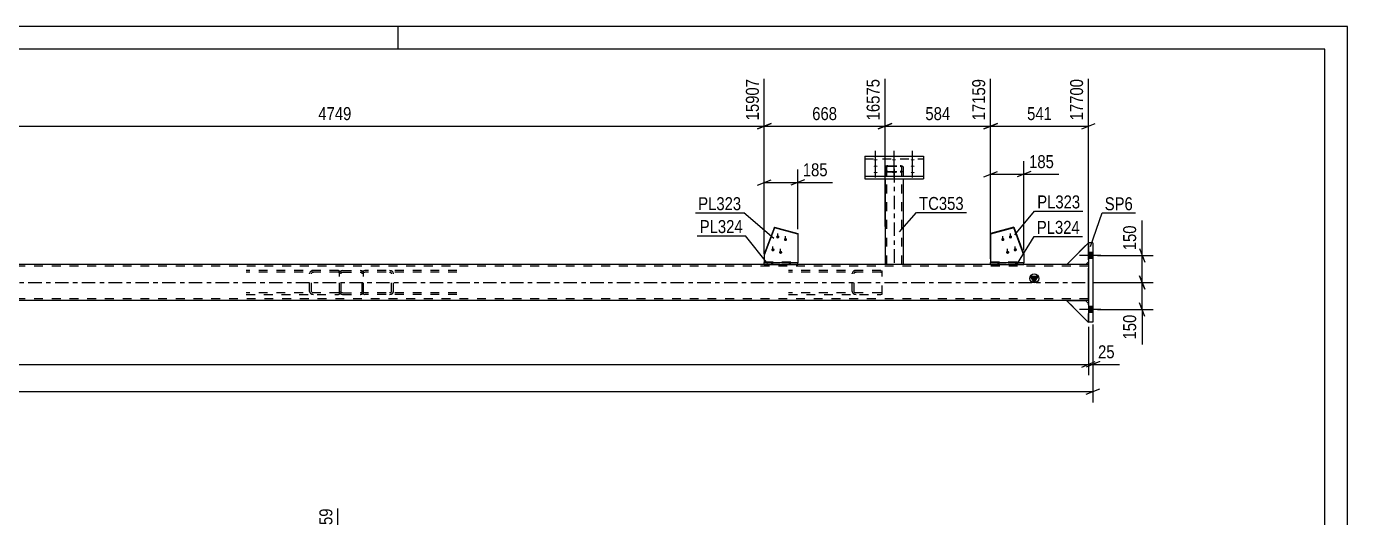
# Model space of a CAD drawing. Header units: millimetres. Extents: x -75 to 766, y -443 to 151.
# Drawn here: x 473.5 to 765.7, y 42.6 to 151.3 of the extents above; entities that cross this region are included whole.
import ezdxf

# ---------------------------------------------------------------- set-up
doc = ezdxf.new("R2010")
doc.units = ezdxf.units.MM
doc.linetypes.add('DXK_LINE_DOT2', pattern=[3.9198, 1.9599, -1.9599])
doc.linetypes.add('DXK_LINE_DOT3', pattern=[5.9187, 2.979, -0.9799, 0.9799, -0.9799])
doc.styles.add('Arial Narrow', font='ARIALN.TTF', dxfattribs={"height": 0.2})

# ---------------------------------------------------------------- blocks, each defined once
blk = doc.blocks.new('Unknown-761549991-1163')
at = {"color": 5, "linetype": 'Continuous'}
for p, q in [((765.73, 151.27), (-75.27, 151.27)), ((555.73, 146.27), (555.73, 151.27)), ((765.73, -442.73), (765.73, 151.27)), ((760.73, 146.27), (-70.27, 146.27)), ((760.73, -437.73), (760.73, 146.27))]:
    blk.add_line(p, q, dxfattribs=at)
blk = doc.blocks.new('Part-761549991-3013 - 2859')
at = {"color": 7, "linetype": 'DXK_LINE_DOT2'}
for p, q in [((542.82, 96.88), (542.77, 96.63)), ((542.77, 92.63), (542.77, 96.63)), ((543.09, 96.63), (543.11, 96.76)), ((543.09, 92.63), (543.09, 96.63)), ((543.41, 97.27), (543.16, 97.23)), ((543.29, 96.93), (543.41, 96.95)), ((543.41, 97.27), (547.41, 97.27)), ((543.41, 96.95), (547.41, 96.95)), ((547.65, 97.23), (547.41, 97.27)), ((547.41, 96.95), (547.53, 96.93)), ((547.7, 96.76), (547.73, 96.63)), ((547.73, 92.63), (547.73, 96.63)), ((548.05, 96.63), (548, 96.88)), ((548.05, 92.63), (548.05, 96.63)), ((542.77, 92.63), (542.82, 92.39)), ((543.11, 92.51), (543.09, 92.63)), ((543.16, 92.04), (543.41, 91.99)), ((543.41, 92.31), (543.29, 92.34)), ((543.41, 92.31), (547.41, 92.31)), ((543.41, 91.99), (547.41, 91.99)), ((547.53, 92.34), (547.41, 92.31)), ((547.41, 91.99), (547.65, 92.04)), ((547.73, 92.63), (547.7, 92.51)), ((548, 92.39), (548.05, 92.63))]:
    blk.add_line(p, q, dxfattribs=at)
for centre, radius, start, end in [((543.41, 96.63), 0.64, 112.5, 157.5), ((543.41, 96.63), 0.32, 112.5, 157.5), ((547.41, 96.63), 0.32, 22.5, 67.5), ((547.41, 96.63), 0.64, 22.5, 67.5), ((543.41, 92.63), 0.64, 202.5, 247.5), ((543.41, 92.63), 0.32, 202.5, 247.5), ((547.41, 92.63), 0.32, 292.5, 337.5), ((547.41, 92.63), 0.64, 292.5, 337.5)]:
    blk.add_arc(centre, radius, start, end, dxfattribs=at)
blk = doc.blocks.new('Bolt-761549991-2870 - 2859')
at = {"linetype": 'Continuous'}
for points in [[(639.69, 105.04), (639.77, 105.03), (639.84, 105.01), (639.9, 104.97), (639.96, 104.92), (640, 104.87), (640.03, 104.8), (640.05, 104.73), (640.05, 104.66), (640.03, 104.59), (640, 104.53), (639.96, 104.47), (639.9, 104.42), (639.84, 104.39), (639.77, 104.37), (639.69, 104.36), (639.62, 104.37), (639.54, 104.39), (639.48, 104.42), (639.42, 104.47), (639.38, 104.53), (639.35, 104.59), (639.33, 104.66), (639.33, 104.73), (639.35, 104.8), (639.38, 104.87), (639.42, 104.92), (639.48, 104.97), (639.54, 105.01), (639.62, 105.03)], [(641.39, 104.47), (641.46, 104.46), (641.53, 104.44), (641.6, 104.4), (641.65, 104.36), (641.7, 104.3), (641.73, 104.24), (641.74, 104.17), (641.74, 104.1), (641.73, 104.03), (641.7, 103.96), (641.65, 103.9), (641.6, 103.86), (641.53, 103.82), (641.46, 103.8), (641.39, 103.79), (641.31, 103.8), (641.24, 103.82), (641.17, 103.86), (641.12, 103.9), (641.07, 103.96), (641.04, 104.03), (641.03, 104.1), (641.03, 104.17), (641.04, 104.24), (641.07, 104.3), (641.12, 104.36), (641.17, 104.4), (641.24, 104.44), (641.31, 104.46)], [(638.62, 102.2), (638.69, 102.19), (638.77, 102.17), (638.83, 102.14), (638.89, 102.09), (638.93, 102.03), (638.96, 101.97), (638.98, 101.9), (638.98, 101.83), (638.96, 101.76), (638.93, 101.69), (638.89, 101.64), (638.83, 101.59), (638.77, 101.55), (638.69, 101.53), (638.62, 101.52), (638.54, 101.53), (638.47, 101.55), (638.41, 101.59), (638.35, 101.64), (638.31, 101.69), (638.28, 101.76), (638.26, 101.83), (638.26, 101.9), (638.28, 101.97), (638.31, 102.03), (638.35, 102.09), (638.41, 102.14), (638.47, 102.17), (638.54, 102.19)], [(640.32, 101.64), (640.39, 101.63), (640.46, 101.61), (640.53, 101.57), (640.58, 101.52), (640.63, 101.47), (640.66, 101.4), (640.67, 101.33), (640.67, 101.26), (640.66, 101.19), (640.63, 101.13), (640.58, 101.07), (640.53, 101.02), (640.46, 100.99), (640.39, 100.97), (640.32, 100.96), (640.24, 100.97), (640.17, 100.99), (640.1, 101.02), (640.05, 101.07), (640, 101.13), (639.97, 101.19), (639.96, 101.26), (639.96, 101.33), (639.97, 101.4), (640, 101.47), (640.05, 101.52), (640.1, 101.57), (640.17, 101.61), (640.24, 101.63)]]:
    blk.add_hatch(color=1, dxfattribs=at).paths.add_polyline_path(points)
at = {"color": 1, "linetype": 'Continuous'}
for p, q in [((639.69, 104.42), (639.69, 105.45)), ((638.62, 101.59), (638.62, 102.62)), ((641.39, 103.86), (641.39, 104.88)), ((640.32, 101.02), (640.32, 102.05))]:
    blk.add_line(p, q, dxfattribs=at)
blk = doc.blocks.new('Part-761549991-2935 - 2859')
at = {"linetype": 'Continuous'}
blk.add_hatch(color=2, dxfattribs=at).paths.add_polyline_path([(696.41, 94.63), (695.61, 96.03), (697.21, 96.03)])
at = {"color": 7, "linetype": 'DXK_LINE_DOT2'}
for p, q in [((708.41, 98.23), (0.41, 98.23)), ((644.09, 98.63), (636.7, 98.63)), ((667.4, 98.63), (663.42, 98.63)), ((694.15, 98.63), (686.76, 98.63)), ((707.81, 98.63), (703.61, 98.63)), ((708.41, 98.63), (708.41, 97.83)), ((708.41, 98.63), (708.41, 98.4)), ((708.41, 91.03), (0.41, 91.03)), ((708.41, 90.63), (708.41, 91.43))]:
    blk.add_line(p, q, dxfattribs=at)
at = {"color": 2, "linetype": 'Continuous'}
for p, q in [((636.7, 98.63), (454.13, 98.63)), ((663.42, 98.63), (644.09, 98.63)), ((686.76, 98.63), (667.4, 98.63)), ((703.61, 98.63), (694.15, 98.63)), ((708.41, 98.63), (707.81, 98.63)), ((708.41, 91.43), (708.41, 97.83)), ((696.41, 94.63), (695.61, 96.03)), ((695.61, 96.03), (697.21, 96.03)), ((697.21, 96.03), (696.41, 94.63)), ((708.41, 90.63), (0.41, 90.63))]:
    blk.add_line(p, q, dxfattribs=at)
at = {"color": 7, "linetype": 'DXK_LINE_DOT3'}
blk.add_line((0.41, 94.63), (708.41, 94.63), dxfattribs=at)
at = {"color": 2, "linetype": 'Continuous'}
blk.add_circle((696.41, 95.53), 1, dxfattribs=at)
blk = doc.blocks.new('Bolt-761549991-2871 - 2859')
at = {"linetype": 'Continuous'}
for points in [[(689.46, 104.47), (689.54, 104.46), (689.61, 104.44), (689.68, 104.4), (689.73, 104.36), (689.78, 104.3), (689.81, 104.24), (689.82, 104.17), (689.82, 104.1), (689.81, 104.03), (689.78, 103.96), (689.73, 103.9), (689.68, 103.86), (689.61, 103.82), (689.54, 103.8), (689.46, 103.79), (689.39, 103.8), (689.32, 103.82), (689.25, 103.86), (689.2, 103.9), (689.15, 103.96), (689.12, 104.03), (689.11, 104.1), (689.11, 104.17), (689.12, 104.24), (689.15, 104.3), (689.2, 104.36), (689.25, 104.4), (689.32, 104.44), (689.39, 104.46)], [(691.16, 105.03), (691.24, 105.03), (691.31, 105.01), (691.37, 104.97), (691.43, 104.92), (691.47, 104.87), (691.5, 104.8), (691.52, 104.73), (691.52, 104.66), (691.5, 104.59), (691.47, 104.53), (691.43, 104.47), (691.37, 104.42), (691.31, 104.39), (691.24, 104.37), (691.16, 104.36), (691.09, 104.37), (691.01, 104.39), (690.95, 104.42), (690.89, 104.47), (690.85, 104.53), (690.82, 104.59), (690.8, 104.66), (690.8, 104.73), (690.82, 104.8), (690.85, 104.87), (690.89, 104.92), (690.95, 104.97), (691.01, 105.01), (691.09, 105.03)], [(690.53, 101.64), (690.61, 101.63), (690.68, 101.61), (690.74, 101.57), (690.8, 101.52), (690.85, 101.47), (690.88, 101.4), (690.89, 101.33), (690.89, 101.26), (690.88, 101.19), (690.85, 101.13), (690.8, 101.07), (690.74, 101.02), (690.68, 100.99), (690.61, 100.97), (690.53, 100.96), (690.46, 100.97), (690.39, 100.99), (690.32, 101.02), (690.27, 101.07), (690.22, 101.13), (690.19, 101.19), (690.18, 101.26), (690.18, 101.33), (690.19, 101.4), (690.22, 101.47), (690.27, 101.52), (690.32, 101.57), (690.39, 101.61), (690.46, 101.63)], [(692.23, 102.2), (692.3, 102.19), (692.38, 102.17), (692.44, 102.14), (692.5, 102.09), (692.54, 102.03), (692.57, 101.97), (692.59, 101.9), (692.59, 101.83), (692.57, 101.76), (692.54, 101.69), (692.5, 101.64), (692.44, 101.59), (692.38, 101.55), (692.3, 101.53), (692.23, 101.52), (692.16, 101.53), (692.08, 101.55), (692.02, 101.59), (691.96, 101.64), (691.92, 101.69), (691.89, 101.76), (691.87, 101.83), (691.87, 101.9), (691.89, 101.97), (691.92, 102.03), (691.96, 102.09), (692.02, 102.14), (692.08, 102.17), (692.16, 102.19)]]:
    blk.add_hatch(color=1, dxfattribs=at).paths.add_polyline_path(points)
at = {"color": 1, "linetype": 'Continuous'}
for p, q in [((691.16, 104.42), (691.16, 105.45)), ((689.46, 103.86), (689.46, 104.88)), ((692.23, 101.59), (692.23, 102.61)), ((690.53, 101.02), (690.53, 102.05))]:
    blk.add_line(p, q, dxfattribs=at)
blk = doc.blocks.new('Bolt-761549991-2872 - 2859')
at = {"linetype": 'Continuous'}
for points in [[(708.41, 101.29), (708.41, 99.97), (709.41, 99.97), (709.41, 101.29)], [(708.41, 101.29), (708.41, 99.97), (709.41, 99.97), (709.41, 101.29)], [(708.41, 89.29), (708.41, 87.97), (709.41, 87.97), (709.41, 89.29)], [(708.41, 89.29), (708.41, 87.97), (709.41, 87.97), (709.41, 89.29)]]:
    blk.add_hatch(color=1, dxfattribs=at).paths.add_polyline_path(points)
at = {"color": 1, "linetype": 'Continuous'}
for p, q in [((711.17, 100.63), (706.41, 100.63)), ((711.17, 100.63), (706.41, 100.63)), ((709.41, 101.29), (708.41, 101.29)), ((709.41, 101.29), (708.41, 101.29)), ((709.41, 99.97), (708.41, 99.97)), ((709.41, 99.97), (708.41, 99.97)), ((711.17, 88.63), (706.41, 88.63)), ((711.17, 88.63), (706.41, 88.63)), ((709.41, 89.29), (708.41, 89.29)), ((709.41, 89.29), (708.41, 89.29)), ((709.41, 87.97), (708.41, 87.97)), ((709.41, 87.97), (708.41, 87.97))]:
    blk.add_line(p, q, dxfattribs=at)
blk = doc.blocks.new('Part-761549991-2890 - 2859')
at = {"color": 7, "linetype": 'DXK_LINE_DOT2'}
for p, q in [((707.81, 90.6), (703.61, 90.6)), ((703.61, 90.6), (708.41, 85.8)), ((708.41, 90), (707.81, 90.6)), ((708.41, 85.8), (708.41, 90))]:
    blk.add_line(p, q, dxfattribs=at)
blk = doc.blocks.new('Part-761549991-2893 - 2859')
at = {"color": 2, "linetype": 'Continuous'}
for p, q in [((707.81, 90.6), (703.61, 90.6)), ((703.61, 90.6), (708.41, 85.8)), ((708.41, 90), (707.81, 90.6)), ((708.41, 85.83), (708.41, 85.8))]:
    blk.add_line(p, q, dxfattribs=at)
at = {"color": 7, "linetype": 'DXK_LINE_DOT2'}
blk.add_line((708.41, 85.8), (708.41, 90), dxfattribs=at)
blk = doc.blocks.new('Part-761549991-2896 - 2859')
at = {"color": 7, "linetype": 'DXK_LINE_DOT2'}
for p, q in [((707.81, 90.6), (703.61, 90.6)), ((703.61, 90.6), (708.41, 85.8)), ((708.41, 90), (707.81, 90.6)), ((708.41, 85.8), (708.41, 90))]:
    blk.add_line(p, q, dxfattribs=at)
blk = doc.blocks.new('Part-761549991-2899 - 2859')
at = {"color": 7, "linetype": 'DXK_LINE_DOT2'}
for p, q in [((703.61, 98.63), (708.41, 103.43)), ((708.41, 103.43), (708.41, 99.23)), ((707.81, 98.63), (703.61, 98.63)), ((708.41, 99.23), (707.81, 98.63))]:
    blk.add_line(p, q, dxfattribs=at)
blk = doc.blocks.new('Part-761549991-2902 - 2859')
at = {"color": 2, "linetype": 'Continuous'}
for p, q in [((703.61, 98.63), (708.41, 103.43)), ((707.81, 98.63), (703.61, 98.63)), ((708.41, 99.23), (707.81, 98.63))]:
    blk.add_line(p, q, dxfattribs=at)
at = {"color": 7, "linetype": 'DXK_LINE_DOT2'}
blk.add_line((708.41, 103.43), (708.41, 99.23), dxfattribs=at)
blk = doc.blocks.new('Part-761549991-2969 - 2859')
at = {"color": 2, "linetype": 'Continuous'}
for p, q in [((709.41, 103.43), (708.41, 103.43)), ((708.41, 103.43), (708.41, 85.83)), ((709.41, 103.43), (709.41, 85.83)), ((709.41, 85.83), (708.41, 85.83))]:
    blk.add_line(p, q, dxfattribs=at)
blk = doc.blocks.new('Part-761549991-2905 - 2859')
at = {"color": 7, "linetype": 'DXK_LINE_DOT2'}
for p, q in [((703.61, 98.63), (708.41, 103.43)), ((708.41, 103.43), (708.41, 99.23)), ((707.81, 98.63), (703.61, 98.63)), ((708.41, 99.23), (707.81, 98.63))]:
    blk.add_line(p, q, dxfattribs=at)
blk = doc.blocks.new('Part-761549991-2978 - 2859')
at = {"color": 7, "linetype": 'DXK_LINE_DOT2'}
for p, q in [((542.51, 97.27), (522.09, 97.27)), ((542.51, 96.95), (522.09, 96.95)), ((536.21, 96.88), (536.14, 96.63)), ((536.14, 92.63), (536.14, 96.63)), ((536.58, 96.63), (536.61, 96.76)), ((536.58, 92.63), (536.58, 96.63)), ((537.02, 97.27), (536.68, 97.23)), ((536.85, 96.93), (537.02, 96.95)), ((542.51, 97.27), (542.77, 97.24)), ((542.51, 96.95), (542.68, 96.93)), ((542.68, 96.93), (542.77, 96.89)), ((542.77, 92.03), (542.77, 97.24)), ((542.51, 92.31), (522.09, 92.31)), ((522.09, 91.99), (542.51, 91.99)), ((536.14, 92.63), (536.21, 92.39)), ((536.61, 92.51), (536.58, 92.63)), ((536.68, 92.04), (537.02, 91.99)), ((537.02, 92.31), (536.85, 92.34)), ((542.68, 92.34), (542.51, 92.31)), ((542.51, 91.99), (542.77, 92.03)), ((542.77, 92.38), (542.68, 92.34))]:
    blk.add_line(p, q, dxfattribs=at)
for centre, radius, start, end in [((536.89, 96.45), 0.802, 104.5547, 147.5896), ((536.95, 96.54), 0.401, 104.5547, 147.5896), ((536.89, 92.82), 0.802, 212.4104, 255.4453), ((536.95, 92.73), 0.401, 212.4104, 255.4453)]:
    blk.add_arc(centre, radius, start, end, dxfattribs=at)
blk = doc.blocks.new('Part-761549991-2980 - 2859')
at = {"color": 7, "linetype": 'DXK_LINE_DOT2'}
for p, q in [((662.51, 97.27), (642.09, 97.27)), ((662.51, 96.95), (642.09, 96.95)), ((656.21, 96.88), (656.14, 96.63)), ((656.14, 92.63), (656.14, 96.63)), ((656.58, 96.63), (656.61, 96.76)), ((656.58, 92.63), (656.58, 96.63)), ((657.02, 97.27), (656.68, 97.23)), ((656.85, 96.93), (657.02, 96.95)), ((662.51, 97.27), (662.77, 97.24)), ((662.51, 96.95), (662.68, 96.93)), ((662.68, 96.93), (662.77, 96.89)), ((662.77, 92.03), (662.77, 97.24)), ((662.51, 92.31), (642.09, 92.31)), ((642.09, 91.99), (662.51, 91.99)), ((656.14, 92.63), (656.21, 92.39)), ((656.61, 92.51), (656.58, 92.63)), ((656.68, 92.04), (657.02, 91.99)), ((657.02, 92.31), (656.85, 92.34)), ((662.68, 92.34), (662.51, 92.31)), ((662.51, 91.99), (662.77, 92.03)), ((662.77, 92.38), (662.68, 92.34))]:
    blk.add_line(p, q, dxfattribs=at)
for centre, radius, start, end in [((656.89, 96.45), 0.802, 104.5547, 147.5896), ((656.95, 96.54), 0.401, 104.5547, 147.5896), ((656.89, 92.82), 0.802, 212.4104, 255.4453), ((656.95, 92.73), 0.401, 212.4104, 255.4453)]:
    blk.add_arc(centre, radius, start, end, dxfattribs=at)
blk = doc.blocks.new('Part-761549991-2981 - 2859')
at = {"color": 7, "linetype": 'DXK_LINE_DOT2'}
for p, q in [((548.31, 97.27), (548.05, 97.24)), ((548.05, 92.03), (548.05, 97.24)), ((548.05, 96.89), (548.14, 96.93)), ((548.14, 96.93), (548.31, 96.95)), ((568.73, 97.27), (548.31, 97.27)), ((568.73, 96.95), (548.31, 96.95)), ((554.13, 97.23), (553.8, 97.27)), ((553.8, 96.95), (553.96, 96.93)), ((554.2, 96.76), (554.24, 96.63)), ((554.24, 92.63), (554.24, 96.63)), ((554.67, 96.63), (554.61, 96.88)), ((554.67, 92.63), (554.67, 96.63)), ((548.14, 92.34), (548.05, 92.38)), ((548.05, 92.03), (548.31, 91.99)), ((548.31, 92.31), (548.14, 92.34)), ((568.73, 92.31), (548.31, 92.31)), ((568.73, 91.99), (548.31, 91.99)), ((553.96, 92.34), (553.8, 92.31)), ((553.8, 91.99), (554.13, 92.04)), ((554.24, 92.63), (554.2, 92.51)), ((554.61, 92.39), (554.67, 92.63))]:
    blk.add_line(p, q, dxfattribs=at)
for centre, radius, start, end in [((553.86, 96.54), 0.401, 32.4104, 75.4453), ((553.93, 96.45), 0.802, 32.4104, 75.4453), ((553.86, 92.73), 0.401, 284.5547, 327.5896), ((553.93, 92.82), 0.802, 284.5547, 327.5896)]:
    blk.add_arc(centre, radius, start, end, dxfattribs=at)
blk = doc.blocks.new('Part-761549991-2984 - 2859')
at = {"color": 2, "linetype": 'Continuous'}
for p, q in [((658.91, 122.58), (671.91, 122.58)), ((658.91, 122.58), (658.91, 117.53)), ((671.91, 122.58), (671.91, 117.53)), ((658.91, 118.13), (671.91, 118.13)), ((658.91, 117.53), (671.91, 117.53))]:
    blk.add_line(p, q, dxfattribs=at)
at = {"color": 7, "linetype": 'DXK_LINE_DOT2'}
blk.add_line((658.91, 121.97), (671.91, 121.97), dxfattribs=at)
blk = doc.blocks.new('Part-761549991-2985 - 2859')
at = {"color": 2, "linetype": 'Continuous'}
for p, q in [((686.76, 98.63), (686.76, 99.03)), ((686.76, 99.03), (694.15, 99.03)), ((686.76, 98.63), (694.15, 98.63)), ((694.15, 98.63), (694.15, 99.03))]:
    blk.add_line(p, q, dxfattribs=at)
blk = doc.blocks.new('Part-761549991-3001 - 2859')
at = {"color": 7, "linetype": 'DXK_LINE_DOT2'}
for p, q in [((663.46, 120.3), (663.41, 120.22)), ((663.41, 120.22), (663.41, 117.53)), ((663.6, 120.37), (663.46, 120.3)), ((663.8, 120.42), (663.6, 120.37)), ((663.73, 120.22), (663.75, 120.26)), ((663.73, 120.22), (663.73, 98.63)), ((663.75, 120.26), (663.82, 120.29)), ((664.05, 120.44), (663.8, 120.42)), ((663.82, 120.29), (663.93, 120.32)), ((663.93, 120.32), (664.05, 120.33)), ((664.05, 120.44), (666.77, 120.44)), ((664.05, 120.33), (666.77, 120.33)), ((667.01, 120.42), (666.77, 120.44)), ((666.77, 120.33), (666.89, 120.32)), ((666.89, 120.32), (666.99, 120.29)), ((666.99, 120.29), (667.06, 120.26)), ((667.22, 120.37), (667.01, 120.42)), ((667.06, 120.26), (667.09, 120.22)), ((667.09, 120.22), (667.09, 98.63)), ((667.36, 120.3), (667.22, 120.37)), ((667.41, 120.22), (667.36, 120.3)), ((667.41, 120.22), (667.41, 117.53)), ((663.41, 119.29), (663.46, 119.2)), ((663.46, 119.2), (663.6, 119.13)), ((663.6, 119.13), (663.8, 119.08)), ((663.75, 119.24), (663.73, 119.29)), ((663.82, 119.21), (663.75, 119.24)), ((663.8, 119.08), (664.05, 119.07)), ((663.93, 119.18), (663.82, 119.21)), ((664.05, 119.18), (663.93, 119.18)), ((664.05, 119.18), (666.77, 119.18)), ((664.05, 119.07), (666.77, 119.07)), ((666.89, 119.18), (666.77, 119.18)), ((666.77, 119.07), (667.01, 119.08)), ((666.99, 119.21), (666.89, 119.18)), ((667.06, 119.24), (666.99, 119.21)), ((667.01, 119.08), (667.22, 119.13)), ((667.09, 119.29), (667.06, 119.24)), ((667.22, 119.13), (667.36, 119.2)), ((667.36, 119.2), (667.41, 119.29)), ((663.42, 98.63), (663.41, 98.63)), ((663.41, 98.63), (663.42, 98.63)), ((667.06, 98.63), (667.09, 98.63)), ((667.4, 98.63), (667.41, 98.63)), ((667.41, 98.63), (667.4, 98.63))]:
    blk.add_line(p, q, dxfattribs=at)
at = {"color": 2, "linetype": 'Continuous'}
for p, q in [((663.41, 117.53), (663.41, 98.63)), ((667.41, 117.53), (667.41, 98.63)), ((667.36, 98.63), (663.42, 98.63)), ((667.4, 98.63), (667.36, 98.63))]:
    blk.add_line(p, q, dxfattribs=at)
at = {"color": 7, "linetype": 'DXK_LINE_DOT3'}
blk.add_line((665.41, 119.75), (665.41, 98.63), dxfattribs=at)
blk = doc.blocks.new('Bolt-761549991-3014 - 2859')
at = {"linetype": 'Continuous'}
for points in [[(661.31, 121.6), (661.22, 121.61), (661.13, 121.62), (661.05, 121.63), (660.98, 121.65), (660.93, 121.68), (660.89, 121.71), (660.87, 121.74), (660.87, 121.77), (660.89, 121.8), (660.93, 121.83), (660.98, 121.86), (661.05, 121.88), (661.13, 121.89), (661.22, 121.9), (661.31, 121.91), (661.4, 121.9), (661.49, 121.89), (661.57, 121.88), (661.64, 121.86), (661.69, 121.83), (661.73, 121.8), (661.75, 121.77), (661.75, 121.74), (661.73, 121.71), (661.69, 121.68), (661.64, 121.65), (661.57, 121.63), (661.49, 121.62), (661.4, 121.61)], [(661.31, 120.2), (661.22, 120.21), (661.13, 120.22), (661.05, 120.23), (660.98, 120.25), (660.93, 120.28), (660.89, 120.31), (660.87, 120.34), (660.87, 120.37), (660.89, 120.4), (660.93, 120.43), (660.98, 120.45), (661.05, 120.47), (661.13, 120.49), (661.22, 120.5), (661.31, 120.5), (661.4, 120.5), (661.49, 120.49), (661.57, 120.47), (661.64, 120.45), (661.69, 120.43), (661.73, 120.4), (661.75, 120.37), (661.75, 120.34), (661.73, 120.31), (661.69, 120.28), (661.64, 120.25), (661.57, 120.23), (661.49, 120.22), (661.4, 120.21)], [(665.41, 121.6), (665.32, 121.61), (665.23, 121.62), (665.15, 121.63), (665.08, 121.65), (665.03, 121.68), (664.99, 121.71), (664.97, 121.74), (664.97, 121.77), (664.99, 121.8), (665.03, 121.83), (665.08, 121.86), (665.15, 121.88), (665.23, 121.89), (665.32, 121.9), (665.41, 121.91), (665.5, 121.9), (665.59, 121.89), (665.67, 121.88), (665.74, 121.86), (665.79, 121.83), (665.83, 121.8), (665.85, 121.77), (665.85, 121.74), (665.83, 121.71), (665.79, 121.68), (665.74, 121.65), (665.67, 121.63), (665.59, 121.62), (665.5, 121.61)], [(669.51, 121.6), (669.42, 121.61), (669.33, 121.62), (669.25, 121.63), (669.18, 121.65), (669.13, 121.68), (669.09, 121.71), (669.07, 121.74), (669.07, 121.77), (669.09, 121.8), (669.13, 121.83), (669.18, 121.86), (669.25, 121.88), (669.33, 121.89), (669.42, 121.9), (669.51, 121.91), (669.6, 121.9), (669.69, 121.89), (669.77, 121.88), (669.84, 121.86), (669.89, 121.83), (669.93, 121.8), (669.95, 121.77), (669.95, 121.74), (669.93, 121.71), (669.89, 121.68), (669.84, 121.65), (669.77, 121.63), (669.69, 121.62), (669.6, 121.61)], [(669.51, 120.2), (669.42, 120.21), (669.33, 120.22), (669.25, 120.23), (669.18, 120.25), (669.13, 120.28), (669.09, 120.31), (669.07, 120.34), (669.07, 120.37), (669.09, 120.4), (669.13, 120.43), (669.18, 120.45), (669.25, 120.47), (669.33, 120.49), (669.42, 120.5), (669.51, 120.5), (669.6, 120.5), (669.69, 120.49), (669.77, 120.47), (669.84, 120.45), (669.89, 120.43), (669.93, 120.4), (669.95, 120.37), (669.95, 120.34), (669.93, 120.31), (669.89, 120.28), (669.84, 120.25), (669.77, 120.23), (669.69, 120.22), (669.6, 120.21)], [(661.31, 118.8), (661.22, 118.8), (661.13, 118.81), (661.05, 118.83), (660.98, 118.85), (660.93, 118.88), (660.89, 118.9), (660.87, 118.93), (660.87, 118.97), (660.89, 119), (660.93, 119.03), (660.98, 119.05), (661.05, 119.07), (661.13, 119.09), (661.22, 119.1), (661.31, 119.1), (661.4, 119.1), (661.49, 119.09), (661.57, 119.07), (661.64, 119.05), (661.69, 119.03), (661.73, 119), (661.75, 118.97), (661.75, 118.93), (661.73, 118.9), (661.69, 118.88), (661.64, 118.85), (661.57, 118.83), (661.49, 118.81), (661.4, 118.8)], [(665.41, 118.8), (665.32, 118.8), (665.23, 118.81), (665.15, 118.83), (665.08, 118.85), (665.03, 118.88), (664.99, 118.9), (664.97, 118.93), (664.97, 118.97), (664.99, 119), (665.03, 119.03), (665.08, 119.05), (665.15, 119.07), (665.23, 119.09), (665.32, 119.1), (665.41, 119.1), (665.5, 119.1), (665.59, 119.09), (665.67, 119.07), (665.74, 119.05), (665.79, 119.03), (665.83, 119), (665.85, 118.97), (665.85, 118.93), (665.83, 118.9), (665.79, 118.88), (665.74, 118.85), (665.67, 118.83), (665.59, 118.81), (665.5, 118.8)], [(669.51, 118.8), (669.42, 118.8), (669.33, 118.81), (669.25, 118.83), (669.18, 118.85), (669.13, 118.88), (669.09, 118.9), (669.07, 118.93), (669.07, 118.97), (669.09, 119), (669.13, 119.03), (669.18, 119.05), (669.25, 119.07), (669.33, 119.09), (669.42, 119.1), (669.51, 119.1), (669.6, 119.1), (669.69, 119.09), (669.77, 119.07), (669.84, 119.05), (669.89, 119.03), (669.93, 119), (669.95, 118.97), (669.95, 118.93), (669.93, 118.9), (669.89, 118.88), (669.84, 118.85), (669.77, 118.83), (669.69, 118.81), (669.6, 118.8)]]:
    blk.add_hatch(color=1, dxfattribs=at).paths.add_polyline_path(points)
at = {"color": 1, "linetype": 'Continuous'}
for p, q in [((661.31, 120.66), (661.31, 123.78)), ((665.41, 120.66), (665.41, 123.78)), ((669.51, 120.66), (669.51, 123.78)), ((661.31, 119.26), (661.31, 122.38)), ((661.31, 117.86), (661.31, 120.98)), ((665.41, 117.86), (665.41, 120.98)), ((669.51, 119.26), (669.51, 122.38)), ((669.51, 117.86), (669.51, 120.98))]:
    blk.add_line(p, q, dxfattribs=at)
blk = doc.blocks.new('Part-761549991-3029 - 2859')
at = {"color": 2, "linetype": 'Continuous'}
for p, q in [((638.97, 106.9), (636.7, 100.87)), ((638.97, 106.73), (636.7, 100.71)), ((638.97, 106.73), (638.97, 106.9)), ((638.97, 106.9), (644.09, 105.48)), ((644.09, 105.32), (638.97, 106.73)), ((644.09, 105.48), (644.09, 99.03)), ((636.7, 100.87), (636.7, 99.03))]:
    blk.add_line(p, q, dxfattribs=at)
at = {"color": 7, "linetype": 'DXK_LINE_DOT2'}
for p, q in [((636.7, 99.18), (644.09, 99.18)), ((636.7, 99.03), (636.7, 99.01)), ((636.7, 99.01), (636.7, 99.03)), ((636.7, 99.01), (644.09, 99.01)), ((644.09, 99.01), (644.09, 99.03)), ((644.09, 99.03), (644.09, 99.01))]:
    blk.add_line(p, q, dxfattribs=at)
blk = doc.blocks.new('Part-761549991-3030 - 2859')
at = {"color": 2, "linetype": 'Continuous'}
for p, q in [((636.7, 98.63), (636.7, 99.03)), ((636.7, 99.03), (644.09, 99.03)), ((636.7, 98.63), (644.09, 98.63)), ((644.09, 98.63), (644.09, 99.03))]:
    blk.add_line(p, q, dxfattribs=at)
blk = doc.blocks.new('Part-761549991-3055 - 2859')
at = {"color": 2, "linetype": 'Continuous'}
for p, q in [((691.88, 106.89), (686.76, 105.48)), ((691.88, 106.73), (686.76, 105.32)), ((686.76, 105.48), (686.76, 99.03)), ((691.88, 106.73), (691.88, 106.89)), ((691.88, 106.89), (694.15, 100.87)), ((694.15, 100.71), (691.88, 106.73)), ((694.15, 100.87), (694.15, 99.03))]:
    blk.add_line(p, q, dxfattribs=at)
at = {"color": 7, "linetype": 'DXK_LINE_DOT2'}
for p, q in [((686.76, 99.18), (694.15, 99.18)), ((686.76, 99.03), (686.76, 99.01)), ((686.76, 99.01), (686.76, 99.03)), ((686.76, 99.01), (694.15, 99.01)), ((694.15, 99.01), (694.15, 99.03)), ((694.15, 99.03), (694.15, 99.01))]:
    blk.add_line(p, q, dxfattribs=at)
blk = doc.blocks.new('StraightDimension-761549991-7448 - 4121')
at = {"color": 7, "linetype": 'Continuous'}
for p, q in [((542.36, -5), (542.36, 44.66)), ((535.73, -5), (535.73, 40.16)), ((534.23, 29.12), (537.23, 30.32)), ((535.73, 29.72), (542.36, 29.72)), ((543.86, 30.32), (540.86, 29.12))]:
    blk.add_line(p, q, dxfattribs=at)
at = {"color": 0}
blk.add_wipeout([(542.39, 30.47), (542.39, 34.67), (535.7, 34.67), (535.7, 30.47)], dxfattribs=at)
at = {"color": 0, "linetype": 'Continuous'}
blk.add_wipeout([(541.76, 45.26), (537.56, 45.26), (537.56, 34.92), (541.76, 34.92)], dxfattribs=at)
at = {"color": 3, "linetype": 'Continuous', "style": 'Arial Narrow'}
blk.add_text('13559', height=2.863, rotation=90.0002, dxfattribs=at).set_placement((541.16, 35.52))
at = {"color": 3, "style": 'Arial Narrow'}
blk.add_text('166', height=2.863, dxfattribs=at).set_placement((536.3, 31.07))
blk = doc.blocks.new('StraightDimension-761549991-7447 - 4121')
at = {"color": 7, "linetype": 'Continuous'}
for p, q in [((542.36, -5), (542.36, 44.66)), ((547.64, -5), (547.64, 40.16)), ((540.86, 29.12), (543.86, 30.32)), ((542.36, 29.72), (547.64, 29.72)), ((549.14, 30.32), (546.14, 29.12))]:
    blk.add_line(p, q, dxfattribs=at)
at = {"color": 0}
blk.add_wipeout([(548.34, 24.77), (548.34, 28.97), (541.66, 28.97), (541.66, 24.77)], dxfattribs=at)
at = {"color": 3, "style": 'Arial Narrow'}
blk.add_text('132', height=2.863, dxfattribs=at).set_placement((542.26, 25.37))
at = {"color": 0, "linetype": 'Continuous'}
blk.add_wipeout([(547.04, 40.76), (542.84, 40.76), (542.84, 30.42), (547.04, 30.42)], dxfattribs=at)
at = {"color": 3, "linetype": 'Continuous', "style": 'Arial Narrow'}
blk.add_text('13691', height=2.863, rotation=90.0002, dxfattribs=at).set_placement((546.44, 31.02))
blk = doc.blocks.new('StraightDimension-761549991-13853 - 2859')
at = {"color": 7, "linetype": 'Continuous'}
for p, q in [((686.76, 106.32), (686.76, 121.43)), ((694.15, 101.79), (694.15, 121.43)), ((685.26, 117.98), (688.26, 119.18)), ((686.76, 118.58), (694.15, 118.58)), ((695.65, 119.18), (692.65, 117.98))]:
    blk.add_line(p, q, dxfattribs=at)
at = {"color": 0}
blk.add_wipeout([(701.36, 119.33), (701.36, 123.53), (694.68, 123.53), (694.68, 119.33)], dxfattribs=at)
at = {"color": 7, "linetype": 'Continuous'}
blk.add_line((694.15, 118.58), (701.89, 118.58), dxfattribs=at)
blk.add_line((694.15, 118.58), (701.89, 118.58), dxfattribs=at)
at = {"color": 3, "style": 'Arial Narrow'}
blk.add_text('185', height=2.863, dxfattribs=at).set_placement((695.28, 119.93))
blk = doc.blocks.new('StraightDimension-761549991-12160 - 2859')
at = {"color": 7, "linetype": 'Continuous'}
for p, q in [((663.41, 107), (663.41, 139.64)), ((686.76, 99.83), (686.76, 139.64)), ((664.91, 129.8), (661.91, 128.6)), ((663.41, 129.2), (686.76, 129.2)), ((685.26, 128.6), (688.26, 129.8))]:
    blk.add_line(p, q, dxfattribs=at)
at = {"color": 0, "linetype": 'Continuous'}
blk.add_wipeout([(686.16, 140.24), (681.96, 140.24), (681.96, 129.9), (686.16, 129.9)], dxfattribs=at)
at = {"color": 0}
blk.add_wipeout([(678.42, 129.95), (678.42, 134.15), (671.74, 134.15), (671.74, 129.95)], dxfattribs=at)
at = {"color": 3, "linetype": 'Continuous', "style": 'Arial Narrow'}
blk.add_text('17159', height=2.863, rotation=90.0002, dxfattribs=at).set_placement((685.56, 130.5))
at = {"color": 3, "style": 'Arial Narrow'}
blk.add_text('584', height=2.863, dxfattribs=at).set_placement((672.34, 130.55))
blk = doc.blocks.new('StraightDimension-761549991-12162 - 2859')
at = {"color": 7, "linetype": 'Continuous'}
for p, q in [((446.74, 100.95), (446.74, 139.64)), ((636.7, 100.95), (636.7, 139.64)), ((448.24, 129.8), (445.24, 128.6)), ((446.74, 129.2), (636.7, 129.2)), ((635.2, 128.6), (638.2, 129.8))]:
    blk.add_line(p, q, dxfattribs=at)
at = {"color": 0, "linetype": 'Continuous'}
blk.add_wipeout([(636.1, 140.24), (631.9, 140.24), (631.9, 129.9), (636.1, 129.9)], dxfattribs=at)
at = {"color": 0}
blk.add_wipeout([(545.97, 129.95), (545.97, 134.15), (537.46, 134.15), (537.46, 129.95)], dxfattribs=at)
at = {"color": 3, "linetype": 'Continuous', "style": 'Arial Narrow'}
blk.add_text('15907', height=2.863, rotation=90.0002, dxfattribs=at).set_placement((635.5, 130.5))
at = {"color": 3, "style": 'Arial Narrow'}
blk.add_text('4749', height=2.863, dxfattribs=at).set_placement((538.06, 130.55))
blk = doc.blocks.new('StraightDimension-761549991-3162 - 2859')
at = {"color": 7, "linetype": 'Continuous'}
for p, q in [((710.41, 100.63), (722.7, 100.63)), ((719.7, 102.13), (720.9, 99.13)), ((720.3, 94.63), (720.3, 100.63)), ((709.41, 94.63), (722.7, 94.63)), ((720.9, 93.13), (719.7, 96.13))]:
    blk.add_line(p, q, dxfattribs=at)
at = {"color": 0}
blk.add_wipeout([(719.55, 107.84), (715.35, 107.84), (715.35, 101.16), (719.55, 101.16)], dxfattribs=at)
at = {"color": 7, "linetype": 'Continuous'}
blk.add_line((720.3, 100.63), (720.3, 108.37), dxfattribs=at)
blk.add_line((720.3, 100.63), (720.3, 108.37), dxfattribs=at)
at = {"color": 3, "style": 'Arial Narrow'}
blk.add_text('150', height=2.863, rotation=90.0002, dxfattribs=at).set_placement((718.95, 101.76))
blk = doc.blocks.new('StraightDimension-761549991-3171 - 2859')
at = {"color": 7, "linetype": 'Continuous'}
for p, q in [((709.41, 94.63), (722.7, 94.63)), ((719.7, 96.13), (720.9, 93.13)), ((720.3, 88.63), (720.3, 94.63)), ((710.41, 88.63), (722.7, 88.63)), ((720.9, 87.13), (719.7, 90.13))]:
    blk.add_line(p, q, dxfattribs=at)
at = {"color": 0}
blk.add_wipeout([(719.55, 88.11), (715.35, 88.11), (715.35, 81.43), (719.55, 81.43)], dxfattribs=at)
at = {"color": 7, "linetype": 'Continuous'}
blk.add_line((720.3, 88.63), (720.3, 80.9), dxfattribs=at)
blk.add_line((720.3, 88.63), (720.3, 80.9), dxfattribs=at)
at = {"color": 3, "style": 'Arial Narrow'}
blk.add_text('150', height=2.863, rotation=90.0002, dxfattribs=at).set_placement((718.95, 82.03))
blk = doc.blocks.new('StraightDimension-761549991-3206 - 2859')
at = {"color": 7, "linetype": 'Continuous'}
for p, q in [((709.41, 85.34), (709.41, 68.1)), ((-0.59, 70.5), (709.41, 70.5)), ((707.91, 69.9), (710.91, 71.1))]:
    blk.add_line(p, q, dxfattribs=at)
blk = doc.blocks.new('StraightDimension-761549991-11756 - 2859')
at = {"color": 7, "linetype": 'Continuous'}
for p, q in [((708.41, 84.83), (708.41, 74.12)), ((709.41, 84.83), (709.41, 74.12)), ((706.91, 75.92), (709.91, 77.12)), ((710.91, 77.12), (707.91, 75.92)), ((708.41, 76.52), (709.41, 76.52))]:
    blk.add_line(p, q, dxfattribs=at)
at = {"color": 0}
blk.add_wipeout([(714.79, 77.27), (714.79, 81.47), (709.93, 81.47), (709.93, 77.27)], dxfattribs=at)
at = {"color": 7, "linetype": 'Continuous'}
blk.add_line((709.41, 76.52), (715.31, 76.52), dxfattribs=at)
blk.add_line((709.41, 76.52), (715.31, 76.52), dxfattribs=at)
at = {"color": 3, "style": 'Arial Narrow'}
blk.add_text('25', height=2.863, dxfattribs=at).set_placement((710.53, 77.87))
blk = doc.blocks.new('StraightDimension-761549991-11757 - 2859')
at = {"color": 7, "linetype": 'Continuous'}
for p, q in [((708.41, 84.83), (708.41, 74.12)), ((0.41, 76.52), (708.41, 76.52)), ((706.91, 75.92), (709.91, 77.12))]:
    blk.add_line(p, q, dxfattribs=at)
blk = doc.blocks.new('StraightDimension-761549991-12159 - 2859')
at = {"color": 7, "linetype": 'Continuous'}
for p, q in [((686.76, 99.83), (686.76, 139.64)), ((708.41, 99.63), (708.41, 139.64)), ((688.26, 129.8), (685.26, 128.6)), ((686.76, 129.2), (708.41, 129.2)), ((706.91, 128.6), (709.91, 129.8))]:
    blk.add_line(p, q, dxfattribs=at)
at = {"color": 0, "linetype": 'Continuous'}
blk.add_wipeout([(707.81, 140.24), (703.61, 140.24), (703.61, 129.9), (707.81, 129.9)], dxfattribs=at)
at = {"color": 0}
blk.add_wipeout([(700.92, 129.95), (700.92, 134.15), (694.24, 134.15), (694.24, 129.95)], dxfattribs=at)
at = {"color": 3, "linetype": 'Continuous', "style": 'Arial Narrow'}
blk.add_text('17700', height=2.863, rotation=90.0002, dxfattribs=at).set_placement((707.21, 130.5))
at = {"color": 3, "style": 'Arial Narrow'}
blk.add_text('541', height=2.863, dxfattribs=at).set_placement((694.84, 130.55))
blk = doc.blocks.new('StraightDimension-761549991-12161 - 2859')
at = {"color": 7, "linetype": 'Continuous'}
for p, q in [((636.7, 100.95), (636.7, 139.64)), ((663.41, 107), (663.41, 139.64)), ((638.2, 129.8), (635.2, 128.6)), ((636.7, 129.2), (663.41, 129.2)), ((661.91, 128.6), (664.91, 129.8))]:
    blk.add_line(p, q, dxfattribs=at)
at = {"color": 0, "linetype": 'Continuous'}
blk.add_wipeout([(662.81, 140.24), (658.61, 140.24), (658.61, 129.9), (662.81, 129.9)], dxfattribs=at)
at = {"color": 0}
blk.add_wipeout([(653.4, 129.95), (653.4, 134.15), (646.71, 134.15), (646.71, 129.95)], dxfattribs=at)
at = {"color": 3, "linetype": 'Continuous', "style": 'Arial Narrow'}
blk.add_text('16575', height=2.863, rotation=90.0002, dxfattribs=at).set_placement((662.21, 130.5))
at = {"color": 3, "style": 'Arial Narrow'}
blk.add_text('668', height=2.863, dxfattribs=at).set_placement((647.31, 130.55))
blk = doc.blocks.new('StraightDimension-761549991-13848 - 2859')
at = {"color": 7, "linetype": 'Continuous'}
for p, q in [((635.2, 116.17), (638.2, 117.37)), ((636.7, 101.71), (636.7, 119.62)), ((645.59, 117.37), (642.59, 116.17)), ((644.09, 106.4), (644.09, 119.62)), ((636.7, 116.77), (644.09, 116.77))]:
    blk.add_line(p, q, dxfattribs=at)
at = {"color": 0}
blk.add_wipeout([(651.3, 117.52), (651.3, 121.72), (644.62, 121.72), (644.62, 117.52)], dxfattribs=at)
at = {"color": 7, "linetype": 'Continuous'}
blk.add_line((644.09, 116.77), (651.82, 116.77), dxfattribs=at)
blk.add_line((644.09, 116.77), (651.82, 116.77), dxfattribs=at)
at = {"color": 3, "style": 'Arial Narrow'}
blk.add_text('185', height=2.863, dxfattribs=at).set_placement((645.22, 118.12))
blk = doc.blocks.new('Mark-761549991-2997 - 2859')
at = {"color": 0}
blk.add_wipeout([(680.82, 110.68), (680.82, 113.68), (670.95, 113.68), (670.95, 110.68)], dxfattribs=at)
blk.add_wipeout([(680.82, 110.68), (680.82, 113.68), (670.95, 113.68), (670.95, 110.68)], dxfattribs=at)
at = {"color": 30, "linetype": 'Continuous'}
for p, q in [((666.62, 105.85), (670.35, 110.08)), ((670.35, 110.08), (681.42, 110.08))]:
    blk.add_line(p, q, dxfattribs=at)
at = {"color": 3, "style": 'Arial Narrow'}
blk.add_text('TC353', height=2.863, dxfattribs=at).set_placement((670.95, 110.68))
blk = doc.blocks.new('Mark-761549991-13799 - 2859')
at = {"color": 0}
blk.add_wipeout([(631.94, 105.57), (631.94, 108.57), (622.43, 108.57), (622.43, 105.57)], dxfattribs=at)
blk.add_wipeout([(631.94, 105.57), (631.94, 108.57), (622.43, 108.57), (622.43, 105.57)], dxfattribs=at)
at = {"color": 30, "linetype": 'Continuous'}
for p in [(621.83, 104.97), (637.47, 98.73)]:
    blk.add_line(p, (632.54, 104.97), dxfattribs=at)
at = {"color": 3, "style": 'Arial Narrow'}
blk.add_text('PL324', height=2.863, dxfattribs=at).set_placement((622.43, 105.57))
blk = doc.blocks.new('Mark-761549991-13806 - 2859')
at = {"color": 0}
blk.add_wipeout([(706.49, 105.39), (706.49, 108.39), (696.99, 108.39), (696.99, 105.39)], dxfattribs=at)
blk.add_wipeout([(706.49, 105.39), (706.49, 108.39), (696.99, 108.39), (696.99, 105.39)], dxfattribs=at)
at = {"color": 30, "linetype": 'Continuous'}
for p, q in [((692.69, 98.8), (696.39, 104.79)), ((696.39, 104.79), (707.09, 104.79))]:
    blk.add_line(p, q, dxfattribs=at)
at = {"color": 3, "style": 'Arial Narrow'}
blk.add_text('PL324', height=2.863, dxfattribs=at).set_placement((696.99, 105.39))
blk = doc.blocks.new('Mark-761549991-2965 - 2859')
at = {"color": 0}
blk.add_wipeout([(718.22, 110.61), (718.22, 113.61), (712.01, 113.61), (712.01, 110.61)], dxfattribs=at)
blk.add_wipeout([(718.22, 110.61), (718.22, 113.61), (712.01, 113.61), (712.01, 110.61)], dxfattribs=at)
at = {"color": 30, "linetype": 'Continuous'}
for p, q in [((708.84, 102.57), (711.41, 110.01)), ((711.41, 110.01), (718.82, 110.01))]:
    blk.add_line(p, q, dxfattribs=at)
at = {"color": 3, "style": 'Arial Narrow'}
blk.add_text('SP6', height=2.863, dxfattribs=at).set_placement((712.01, 110.61))
blk = doc.blocks.new('Mark-761549991-12314 - 2859')
at = {"color": 0}
blk.add_wipeout([(631.6, 110.63), (631.6, 113.63), (622.09, 113.63), (622.09, 110.63)], dxfattribs=at)
blk.add_wipeout([(631.6, 110.63), (631.6, 113.63), (622.09, 113.63), (622.09, 110.63)], dxfattribs=at)
at = {"color": 30, "linetype": 'Continuous'}
for p in [(621.49, 110.03), (638.78, 104.36)]:
    blk.add_line(p, (632.2, 110.03), dxfattribs=at)
at = {"color": 3, "style": 'Arial Narrow'}
blk.add_text('PL323', height=2.863, dxfattribs=at).set_placement((622.09, 110.63))
blk = doc.blocks.new('Mark-761549991-12317 - 2859')
at = {"color": 0}
blk.add_wipeout([(706.58, 111.02), (706.58, 114.02), (697.08, 114.02), (697.08, 111.02)], dxfattribs=at)
blk.add_wipeout([(706.58, 111.02), (706.58, 114.02), (697.08, 114.02), (697.08, 111.02)], dxfattribs=at)
at = {"color": 30, "linetype": 'Continuous'}
for p, q in [((692.11, 105.16), (696.48, 110.42)), ((696.48, 110.42), (707.18, 110.42))]:
    blk.add_line(p, q, dxfattribs=at)
at = {"color": 3, "style": 'Arial Narrow'}
blk.add_text('PL323', height=2.863, dxfattribs=at).set_placement((697.08, 111.02))

msp = doc.modelspace()

# ---------------------------------------------------------------- block references
for name in ['Unknown-761549991-1163', 'Bolt-761549991-3014 - 2859', 'Part-761549991-2984 - 2859', 'Part-761549991-3001 - 2859', 'Part-761549991-3029 - 2859', 'Bolt-761549991-2870 - 2859', 'Part-761549991-3055 - 2859', 'Bolt-761549991-2871 - 2859', 'Part-761549991-2899 - 2859', 'Part-761549991-2902 - 2859', 'Part-761549991-2905 - 2859', 'Part-761549991-2969 - 2859', 'Bolt-761549991-2872 - 2859', 'Part-761549991-2935 - 2859', 'Part-761549991-2978 - 2859', 'Part-761549991-3013 - 2859', 'Part-761549991-2981 - 2859', 'Part-761549991-3030 - 2859', 'Part-761549991-2980 - 2859', 'Part-761549991-2985 - 2859', 'Part-761549991-2890 - 2859', 'Part-761549991-2893 - 2859', 'Part-761549991-2896 - 2859']:
    msp.add_blockref(name, (0, 0))

# ---------------------------------------------------------------- next in the draw order: block references
for name in ['StraightDimension-761549991-12162 - 2859', 'StraightDimension-761549991-13853 - 2859', 'StraightDimension-761549991-3162 - 2859', 'StraightDimension-761549991-7448 - 4121']:
    msp.add_blockref(name, (0, 0))

# ---------------------------------------------------------------- next in the draw order: block references
for name in ['StraightDimension-761549991-12160 - 2859', 'StraightDimension-761549991-3171 - 2859', 'StraightDimension-761549991-7447 - 4121']:
    msp.add_blockref(name, (0, 0))

# ---------------------------------------------------------------- next in the draw order: block references
for name in ['StraightDimension-761549991-12161 - 2859', 'StraightDimension-761549991-12159 - 2859', 'Mark-761549991-2997 - 2859', 'StraightDimension-761549991-3206 - 2859']:
    msp.add_blockref(name, (0, 0))

# ---------------------------------------------------------------- next in the draw order: block references
for name in ['StraightDimension-761549991-13848 - 2859', 'Mark-761549991-2965 - 2859', 'Mark-761549991-13806 - 2859', 'StraightDimension-761549991-11756 - 2859']:
    msp.add_blockref(name, (0, 0))

# ---------------------------------------------------------------- next in the draw order: block references
for name in ['Mark-761549991-12317 - 2859', 'Mark-761549991-13799 - 2859', 'StraightDimension-761549991-11757 - 2859']:
    msp.add_blockref(name, (0, 0))

# ---------------------------------------------------------------- next in the draw order: block references
msp.add_blockref('Mark-761549991-12314 - 2859', (0, 0))

doc.saveas('drawing.dxf')
